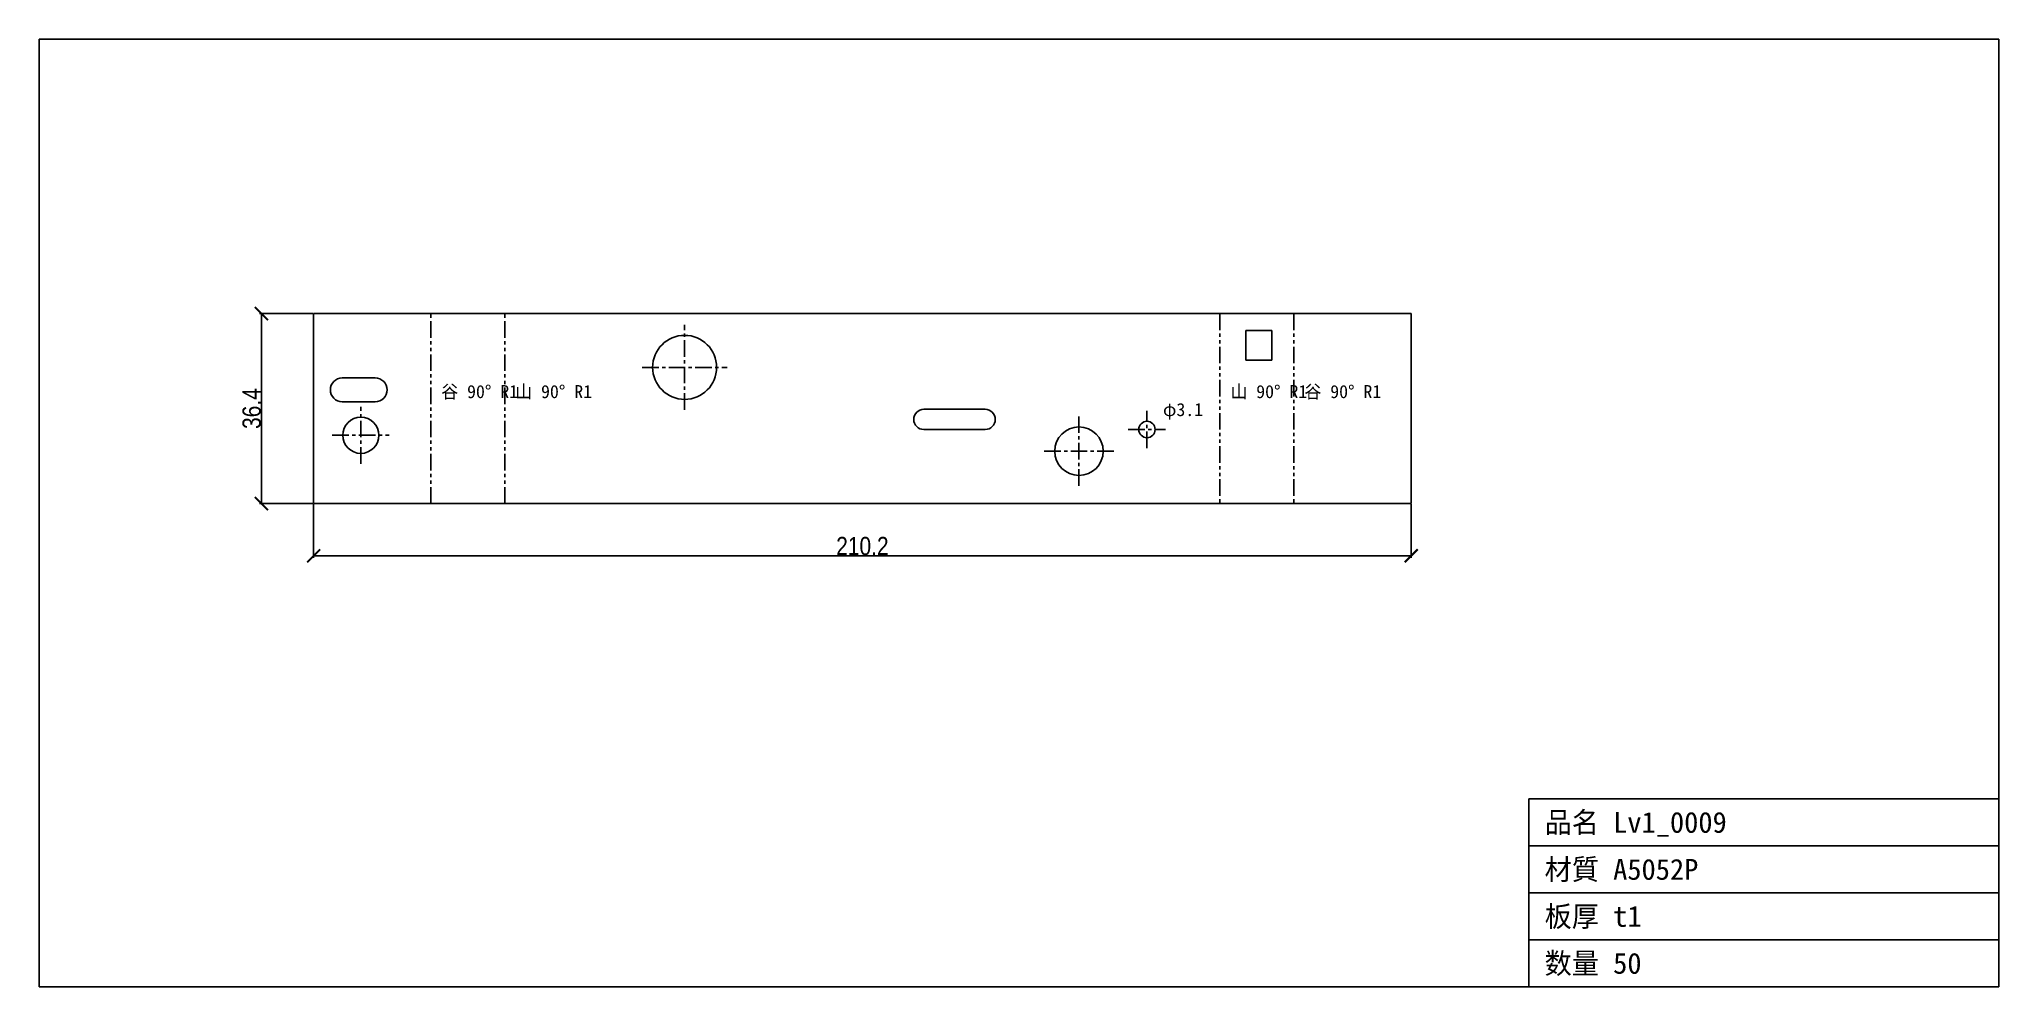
# Model space of a CAD drawing. Header units: millimetres. Extents: x -90 to 285, y -93 to 89.
import ezdxf

# ---------------------------------------------------------------- set-up
doc = ezdxf.new("R2010")
doc.units = ezdxf.units.MM
doc.linetypes.add('CENTER', pattern=[5.08, 3.175, -0.635, 0.635, -0.635])
doc.linetypes.add('PHANTOM', pattern=[6.35, 3.175, -0.635, 0.635, -0.635, 0.635, -0.635])
for name, color, linetype in [('BEND', 7, 'Continuous'), ('CENTER', 7, 'Continuous'), ('CUT', 7, 'Continuous'), ('DIM', 7, 'Continuous'), ('FRAME', 7, 'Continuous'), ('TEXT', 7, 'Continuous')]:
    doc.layers.add(name, color=color, linetype=linetype)
doc.styles.add('OpenSansCondensed-Light', font='OpenSansCondensed-Light.ttf')
doc.dimstyles.new('EZDXF', dxfattribs={"dimtxt": 0.25, "dimasz": 0.175, "dimexe": 0.375, "dimexo": 0.125, "dimgap": 0.1, "dimtad": 1, "dimlfac": 100, "dimzin": 12, "dimdsep": 46, "dimtxsty": 'OpenSansCondensed-Light', "dimblk": 'ARCHTICK', "dimcen": 2.5, "dimazin": 3, "dimtfac": 0.5, "dimtmove": 2, "dimatfit": 3})

# ---------------------------------------------------------------- blocks, each defined once
blk = doc.blocks.new('_ARCHTICK')
at = {"color": 0, "linetype": 'BYBLOCK', "const_width": 0.15}
blk.add_lwpolyline([(-0.5, -0.5), (0.5, 0.5)], dxfattribs=at)

msp = doc.modelspace()

# ---------------------------------------------------------------- linework, layer by layer
at = {"layer": 'BEND', "color": 3, "linetype": 'PHANTOM'}
for p, q in [((-15.35, 0), (-15.35, 36.4)), ((-1.18, 0), (-1.18, 36.4)), ((135.81, 36.4), (135.81, 0)), ((149.99, 36.4), (149.99, 0))]:
    msp.add_line(p, q, dxfattribs=at)
at = {"layer": 'CENTER', "color": 1, "linetype": 'CENTER'}
for p, q in [((33.27, 17.97), (33.27, 34.24)), ((25.14, 26.1), (41.41, 26.1)), ((-28.76, 7.62), (-28.76, 18.54)), ((108.8, 3.39), (108.8, 16.69)), ((121.82, 10.62), (121.82, 17.76)), ((-34.22, 13.08), (-23.3, 13.08)), ((118.25, 14.19), (125.39, 14.19)), ((102.15, 10.04), (115.45, 10.04))]:
    msp.add_line(p, q, dxfattribs=at)
at = {"layer": 'CUT'}
for p, q in [((172.44, 36.4), (-37.8, 36.4)), ((-37.8, 36.4), (-37.8, 0)), ((172.44, 0), (172.44, 36.4)), ((140.79, 33.17), (145.76, 33.17)), ((140.79, 27.5), (140.79, 33.17)), ((145.76, 33.17), (145.76, 27.5)), ((145.76, 27.5), (140.79, 27.5)), ((-32.31, 24.06), (-25.99, 24.06)), ((-25.99, 19.5), (-32.31, 19.5)), ((79.08, 18.06), (90.83, 18.06)), ((90.83, 14.2), (79.08, 14.2)), ((-37.8, 0), (172.44, 0))]:
    msp.add_line(p, q, dxfattribs=at)
for centre, radius in [((33.27, 26.1), 6.13), ((-28.76, 13.08), 3.46), ((121.82, 14.19), 1.57), ((108.8, 10.04), 4.65)]:
    msp.add_circle(centre, radius, dxfattribs=at)
for centre, radius, start, end in [((-32.31, 21.78), 2.28, 90, -90), ((-25.99, 21.78), 2.28, -90, 90), ((79.08, 16.13), 1.93, 90, -90), ((90.83, 16.13), 1.93, -90, 90)]:
    msp.add_arc(centre, radius, start, end, dxfattribs=at)
at = {"layer": 'FRAME'}
for p, q in [((285, 88.96), (-90.36, 88.96)), ((-90.36, 88.96), (-90.36, -92.56)), ((285, -92.56), (285, 88.96)), ((195, -92.56), (195, -56.56)), ((195, -56.56), (285, -56.56)), ((195, -65.56), (285, -65.56)), ((195, -74.56), (285, -74.56)), ((195, -83.56), (285, -83.56)), ((-90.36, -92.56), (285, -92.56))]:
    msp.add_line(p, q, dxfattribs=at)

# ---------------------------------------------------------------- texts
at = {"layer": 'TEXT'}
for s, height, p in [('谷 90° R1', 2.5, (-13.35, 20.2)), ('山 90° R1', 2.5, (0.82, 20.2)), ('山 90° R1', 2.5, (137.81, 20.2)), ('谷 90° R1', 2.5, (151.99, 20.2)), ('φ3.1', 2.5, (124.89, 16.76)), ('品名 Lv1_0009', 4, (198, -63.06)), ('材質 A5052P', 4, (198, -72.06)), ('板厚 t1', 4, (198, -81.06)), ('数量 50', 4, (198, -90.06))]:
    msp.add_text(s, height=height, dxfattribs=at).set_placement(p)

# ---------------------------------------------------------------- dimensions: what is measured, and where the dimension line sits
at = {"layer": 'DIM'}
msp.add_linear_dim(base=(-47.8, 0), p1=(-37.8, 0), p2=(-37.8, 36.4), angle=90, dimstyle='EZDXF', override={"dimtxt": 3.5, "dimasz": 2.5, "dimdec": 1, "dimlfac": 1}, dxfattribs=at).render()
msp.add_linear_dim(base=(-37.8, -10), p1=(-37.8, 0), p2=(172.44, 0), dimstyle='EZDXF', override={"dimtxt": 3.5, "dimasz": 2.5, "dimdec": 1, "dimlfac": 1}, dxfattribs=at).render()

doc.saveas('drawing.dxf')
